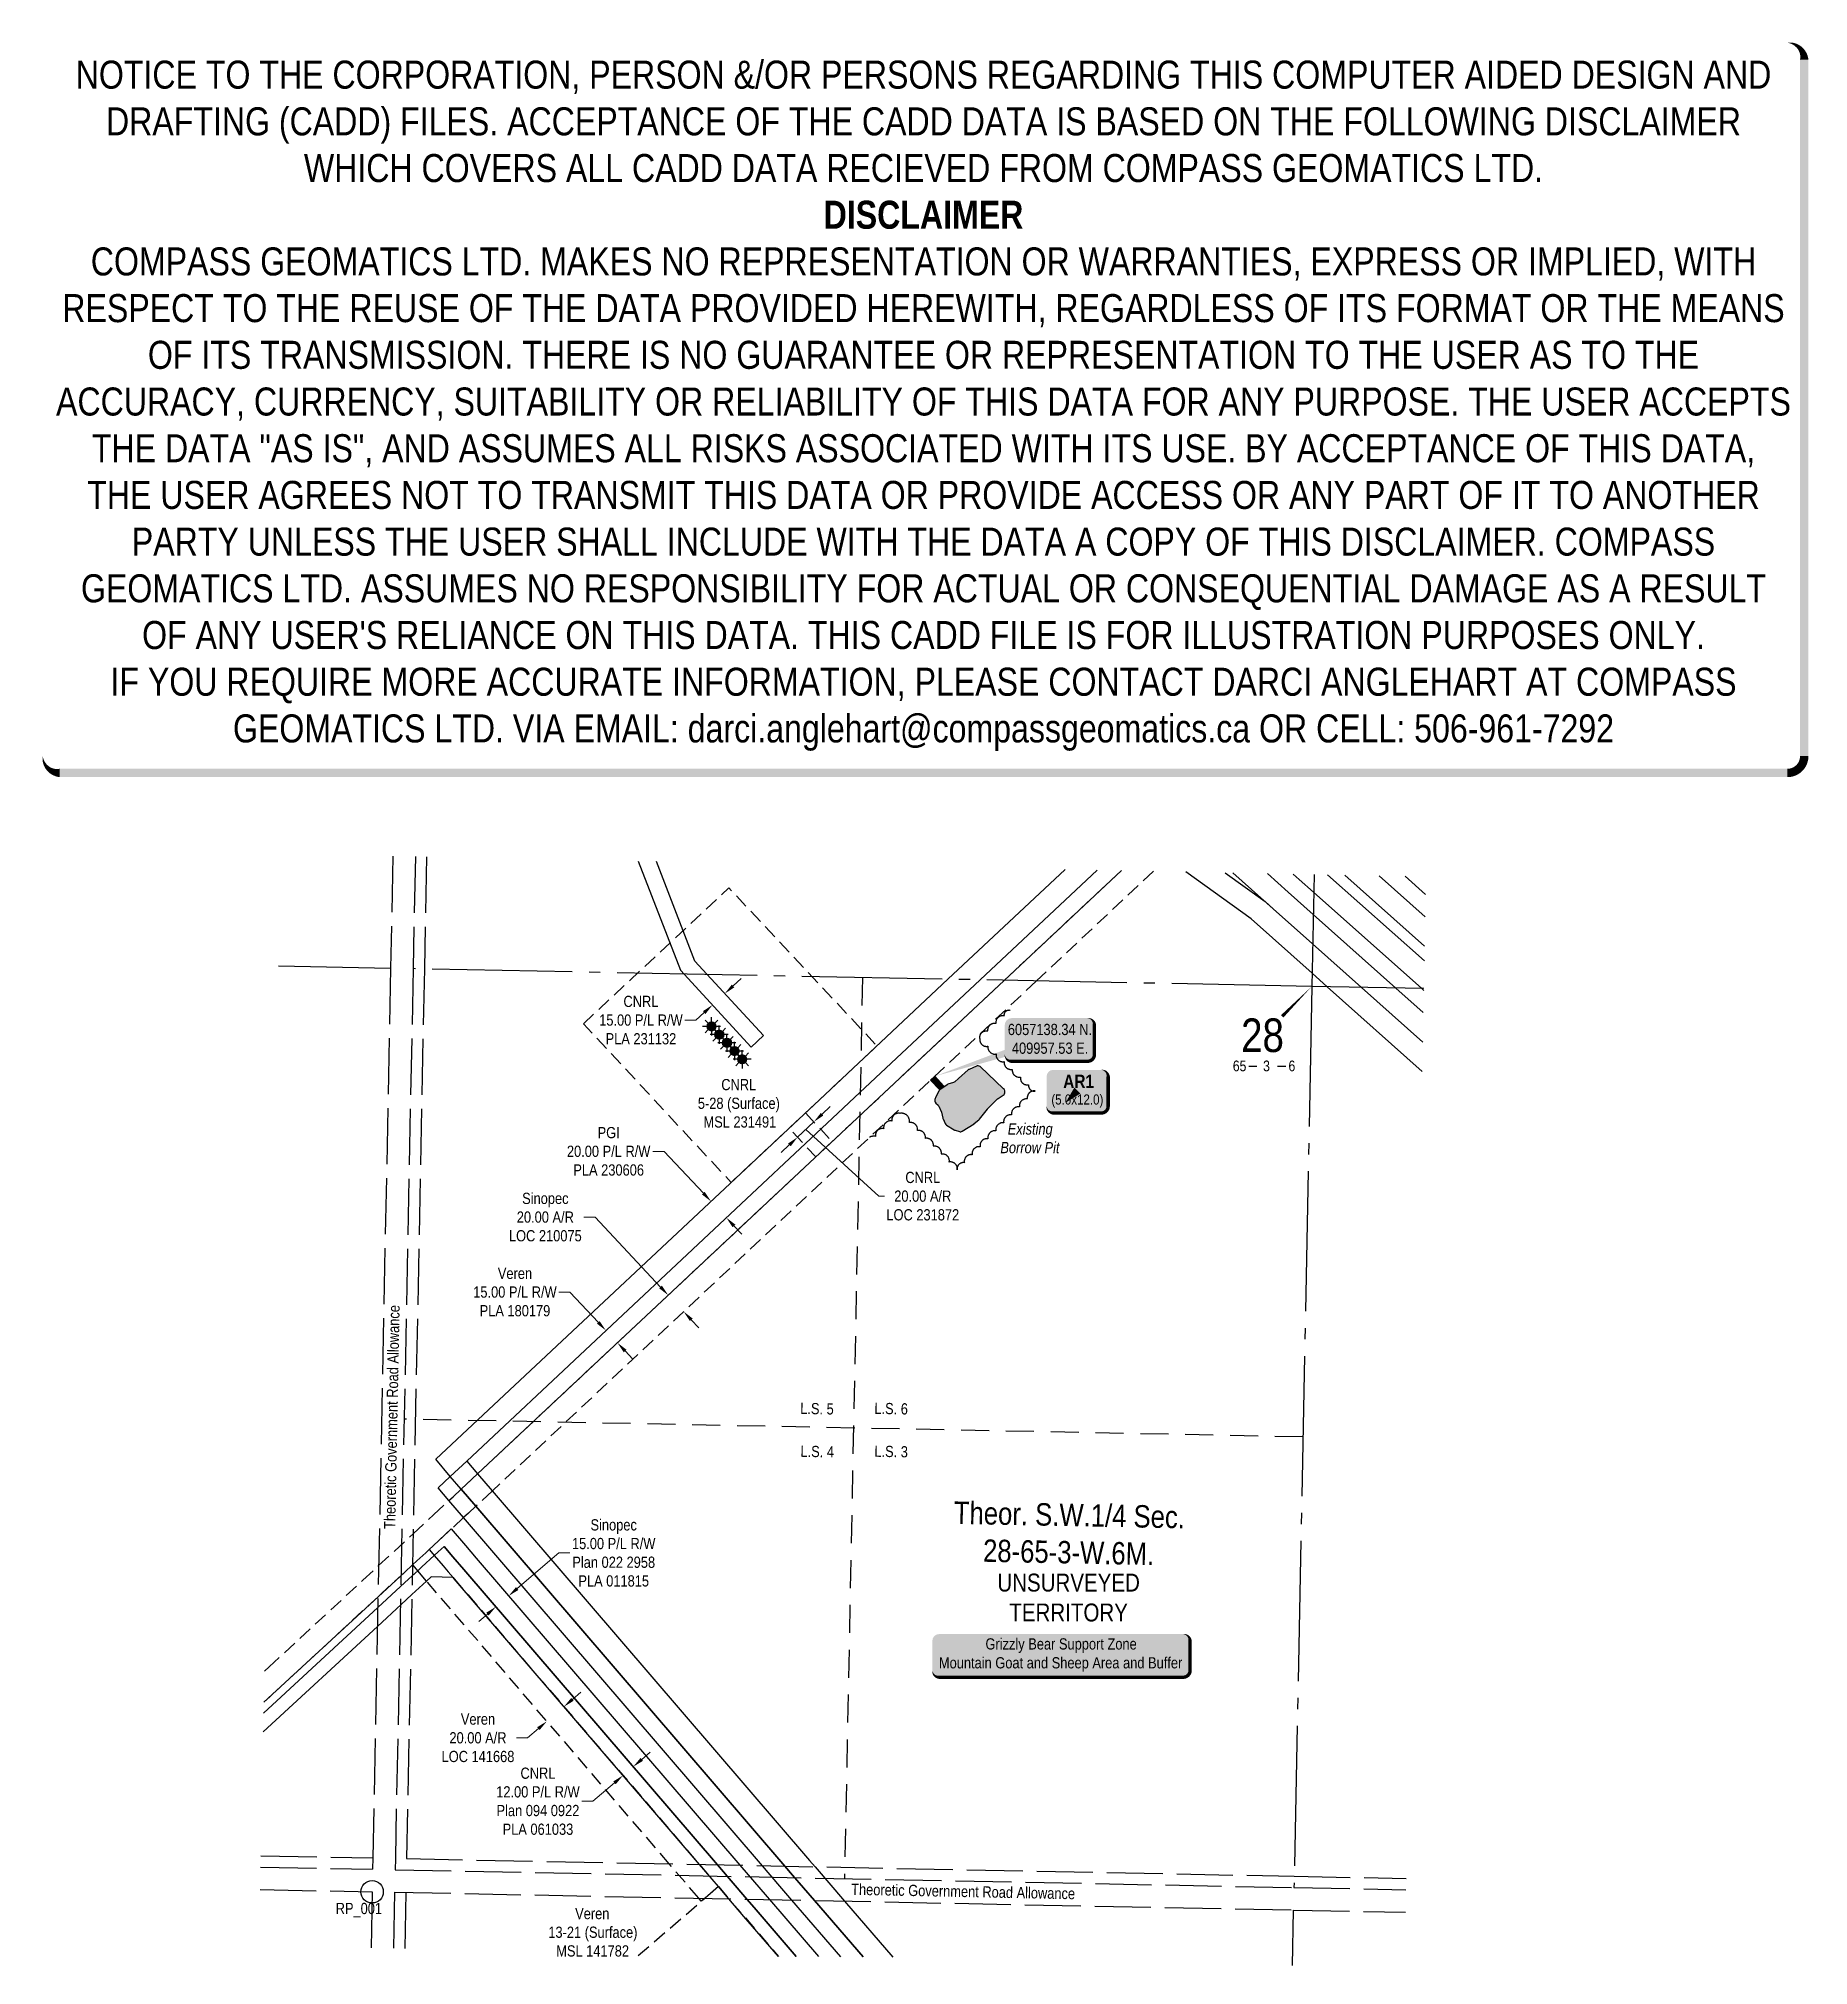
# Model space of a CAD drawing. Extents: x 409158 to 410737, y 6056345 to 6058064.
import ezdxf
from ezdxf.enums import TextEntityAlignment as Align

# ---------------------------------------------------------------- set-up
doc = ezdxf.new("R2010")
doc.units = 0
doc.header["$LTSCALE"] = 5
doc.header["$PDSIZE"] = 0.5
for name, pattern in [('0', [1, 1, 0]), ('foc-ACCESSROAD', [3.75, 2.5, -1.25]), ('foc-LSD', [8, 5, -3]), ('foc-QUARTERLINE', [33, 25, -3, 2, -3]), ('foc-UNSURVEYED', [12.5, 10, -2.5])]:
    doc.linetypes.add(name, pattern=pattern)
doc.layers.get('Defpoints').update_dxf_attribs({"color": 9})
for name, color, linetype in [('10', 1, 'Continuous'), ('35', 37, 'Continuous'), ('9', 3, 'Continuous'), ('AS-WILDLIFE-BLOCK', 131, 'Continuous'), ('C-AR', 13, 'foc-ACCESSROAD'), ('C-RW', 13, 'Continuous'), ('C-SYMBOL', 7, 'Continuous'), ('C-WS', 13, 'foc-ACCESSROAD'), ('DETAIL-T', 7, 'Continuous'), ('F-AR', 190, 'foc-ACCESSROAD'), ('F-RW', 190, 'Continuous'), ('F-WS', 190, 'foc-ACCESSROAD'), ('F-WS-S', 190, 'Continuous'), ('L-QSEC', 8, 'foc-QUARTERLINE'), ('L-ROAD-T', 7, 'Continuous'), ('L-SECLBL', 7, 'Continuous'), ('L-SECTION-LSD', 7, 'foc-LSD'), ('L-UNS-T', 3, 'Continuous'), ('L-USEC', 7, 'foc-UNSURVEYED'), ('oil_and_gas_wells_pt', 7, 'Continuous'), ('P-TEMP-BLOCKS', 250, 'Continuous'), ('P-TEMP-H', 41, 'Continuous'), ('P-TEMP_WORKSPACE', 46, 'Continuous'), ('T-BUSH', 110, '0'), ('T-WATER', 160, 'Continuous'), ('T-WATER-H', 133, 'Continuous')]:
    doc.layers.add(name, color=color, linetype=linetype)
for name, color, linetype, lineweight in [('C-AR-T', 13, 'Continuous', 9), ('C-RW-T', 13, 'Continuous', 9), ('C-WS-T', 13, 'Continuous', 9), ('F-AR-T', 190, 'Continuous', 9), ('F-RW-T', 190, 'Continuous', 9), ('F-WS-T', 190, 'Continuous', 9), ('P-TEMP-T', 46, 'Continuous', 18)]:
    doc.layers.add(name, color=color, linetype=linetype, lineweight=lineweight)
doc.layers.add('DISCLAIMER', color=7, linetype='Continuous', plot=False)
doc.styles.add('100L', font='ARIALN.TTF', dxfattribs={"height": 11})
doc.styles.add('175L', font='ARIALN.TTF', dxfattribs={"height": 20})
doc.styles.add('80', font='ARIALN.TTF', dxfattribs={"height": 10})
doc.styles.add('80CG', font='ARIALN.TTF', dxfattribs={"height": 10})
doc.styles.add('80L', font='ARIALN.TTF', dxfattribs={"height": 10})
doc.styles.add('BOLD', font='ARIALNB.TTF')
doc.styles.add('SIMPLEX', font='ARIALN.TTF')
doc.dimstyles.new('Compass 5 000', dxfattribs={"dimscale": 5, "dimtxt": 9, "dimasz": 2, "dimexe": 0.2, "dimexo": 0.0625, "dimgap": 0.5, "dimtad": 0, "dimtih": 1, "dimtoh": 1, "dimzin": 0, "dimdsep": 46, "dimtxsty": '80CG', "dimcen": 0.1, "dimse1": 1, "dimse2": 1, "dimclrd": 256, "dimclrt": 256, "dimaunit": 1, "dimadec": 4, "dimazin": 0, "dimtfac": 0.06, "dimtofl": 0, "dimtmove": 0, "dimatfit": 1, "dimfxl": 0.2, "dimtolj": 1, "dimtzin": 0, "dimlwd": -1, "dimarcsym": 0})

# ---------------------------------------------------------------- blocks, each defined once
blk = doc.blocks.new('*D420')
at = {"layer": 'C-AR-T', "transparency": 16777216}
for p, q in [((409634.3, 6056582.2), (409641.9, 6056588.7)), ((409603.9, 6056556.2), (409594.3, 6056547.9)), ((409594.3, 6056547.9), (409584.3, 6056547.9))]:
    blk.add_line(p, q, dxfattribs=at)
for points in [[(409633.2, 6056583.5), (409635.4, 6056581), (409626.7, 6056575.7)], [(409602.8, 6056557.4), (409605, 6056554.9), (409611.5, 6056562.7)]]:
    blk.add_solid(points, dxfattribs=at)
at = {"layer": 'Defpoints', "color": 0, "transparency": 16777216}
for p in [(409611.5, 6056562.7), (409645.6, 6056553.7), (409630.4, 6056540.7)]:
    blk.add_point(p, dxfattribs=at)
at = {"layer": 'C-AR-T', "transparency": 16777216, "insert": (409550, 6056547.9), "char_height": 10, "attachment_point": 5, "style": '80CG'}
blk.add_mtext('\\A1;Veren\\P20.00 A/R\\PLOC 141668', dxfattribs=at)
blk = doc.blocks.new('*D421')
at = {"layer": 'Defpoints', "color": 0, "transparency": 16777216}
for p in [(409733.5, 6056928.3), (409660.7, 6056887.6), (409674.4, 6056872.9)]:
    blk.add_point(p, dxfattribs=at)
at = {"layer": 'F-AR-T', "transparency": 16777216}
for p, q in [((409654.5, 6057012.6), (409644.5, 6057012.6)), ((409712.9, 6056950.2), (409654.5, 6057012.6)), ((409740.3, 6056921), (409747.1, 6056913.7))]:
    blk.add_line(p, q, dxfattribs=at)
for points in [[(409714.1, 6056951.4), (409711.7, 6056949.1), (409719.8, 6056942.9)], [(409741.5, 6056922.2), (409739.1, 6056919.9), (409733.5, 6056928.3)]]:
    blk.add_solid(points, dxfattribs=at)
at = {"layer": 'F-AR-T', "transparency": 16777216, "insert": (409610.1, 6057012.6), "char_height": 10, "attachment_point": 5, "style": '80CG'}
blk.add_mtext('\\A1;Sinopec\\P20.00 A/R\\PLOC 210075', dxfattribs=at)
blk = doc.blocks.new('*D422')
at = {"layer": 'Defpoints', "color": 0, "transparency": 16777216}
for p in [(409577.4, 6056674.6), (409573, 6056656.8), (409584.3, 6056666.6)]:
    blk.add_point(p, dxfattribs=at)
at = {"layer": 'F-RW-T', "transparency": 16777216}
for p, q in [((409585, 6056681.1), (409622, 6056712.9)), ((409622, 6056712.9), (409632, 6056712.9)), ((409558.5, 6056658.4), (409550.9, 6056651.8))]:
    blk.add_line(p, q, dxfattribs=at)
for points in [[(409583.9, 6056682.4), (409586.1, 6056679.9), (409577.4, 6056674.6)], [(409557.4, 6056659.6), (409559.5, 6056657.1), (409566, 6056664.9)]]:
    blk.add_solid(points, dxfattribs=at)
at = {"layer": 'F-RW-T', "transparency": 16777216, "insert": (409671.1, 6056712.9), "char_height": 10, "width": 372.499, "attachment_point": 5, "style": '80CG'}
blk.add_mtext('\\A1;Sinopec\\P15.00 P/L R/W\\PPlan 022 2958\\PPLA 011815', dxfattribs=at)
blk = doc.blocks.new('*D423')
at = {"layer": 'Defpoints', "color": 0, "transparency": 16777216}
for p in [(409679.4, 6056514.3), (409686.1, 6056506.5), (409695.2, 6056514.3)]:
    blk.add_point(p, dxfattribs=at)
at = {"layer": 'F-RW-T', "transparency": 16777216}
for p, q in [((409696.1, 6056528.6), (409703.7, 6056535.1)), ((409671.9, 6056507.8), (409652.6, 6056491.3)), ((409652.6, 6056491.3), (409642.6, 6056491.3))]:
    blk.add_line(p, q, dxfattribs=at)
for points in [[(409695, 6056529.9), (409697.2, 6056527.4), (409688.5, 6056522.1)], [(409670.8, 6056509.1), (409672.9, 6056506.5), (409679.4, 6056514.3)]]:
    blk.add_solid(points, dxfattribs=at)
at = {"layer": 'F-RW-T', "transparency": 16777216, "insert": (409603.5, 6056491.3), "char_height": 10, "attachment_point": 5, "style": '80CG'}
blk.add_mtext('\\A1;CNRL\\P12.00 P/L R/W\\PPlan 094 0922\\PPLA 061033', dxfattribs=at)
blk = doc.blocks.new('*D424')
at = {"layer": 'Defpoints', "color": 0, "transparency": 16777216}
for p in [(409776.8, 6057205), (409759.2, 6057201.9), (409765.8, 6057194.8)]:
    blk.add_point(p, dxfattribs=at)
at = {"layer": 'F-RW-T', "transparency": 16777216}
for p, q in [((409777.6, 6057218.9), (409784.9, 6057225.7)), ((409744.5, 6057188.4), (409734.5, 6057188.4)), ((409751.9, 6057195.1), (409744.5, 6057188.4))]:
    blk.add_line(p, q, dxfattribs=at)
for points in [[(409776.5, 6057220.1), (409778.7, 6057217.6), (409770.2, 6057212.1)], [(409750.7, 6057196.4), (409753, 6057193.9), (409759.2, 6057201.9)]]:
    blk.add_solid(points, dxfattribs=at)
at = {"layer": 'F-RW-T', "transparency": 16777216, "insert": (409695.4, 6057188.4), "char_height": 10, "attachment_point": 5, "style": '80CG'}
blk.add_mtext('\\A1;CNRL\\P15.00 P/L R/W\\PPLA 231132', dxfattribs=at)
blk = doc.blocks.new('*U427')
h = blk.add_hatch(color=254)
edge = h.paths.add_edge_path()
edge.add_line((-34, -20), (34, -20))
edge.add_arc((34, -14), 6, 270, 360)
edge.add_line((40, -14), (40, 12.5))
edge.add_arc((34, 12.5), 6, 0, 90)
edge.add_line((34, 18.5), (-34, 18.5))
edge.add_arc((-34, 12.5), 6, 90, 180)
edge.add_line((-40, 12.5), (-40, -14))
edge.add_arc((-34, -14), 6, 180, 270)
at = {"color": 1, "flags": 128}
blk.add_lwpolyline([(-34, -20, 3, 3, 0), (34, -20, 3, 3, 0.414214), (40, -14, 3, 3, 0), (40, 12.5, 3, 0, 0.414214), (34, 18.5, 0, 0, 0), (-34, 18.5, 0, 0, 0.414214), (-40, 12.5, 0, 0, 0), (-40, -14, 0, 3, 0.414214)], format="xyseb", close=True, dxfattribs=at)
blk.add_lwpolyline([(-102.6, -33.4, 0, 10, 0), (0, 0, 5, 5, 0)], format="xyseb", dxfattribs=at)
at = {"color": 1, "style": '80'}
blk.add_attdef('ENTER_TEXT_001', (-36, -5), '', height=10, dxfattribs=at)
blk = doc.blocks.new('*U428')
h = blk.add_hatch(color=191)
edge = h.paths.add_edge_path()
edge.add_line((-21.5, -20), (21.5, -20))
edge.add_arc((21.5, -14), 6, 270, 360)
edge.add_line((27.5, -14), (27.5, 12.5))
edge.add_arc((21.5, 12.5), 6, 0, 90)
edge.add_line((21.5, 18.5), (-21.5, 18.5))
edge.add_arc((-21.5, 12.5), 6, 90, 180)
edge.add_line((-27.5, 12.5), (-27.5, -14))
edge.add_arc((-21.5, -14), 6, 180, 270)
at = {"color": 250, "flags": 128}
blk.add_lwpolyline([(-21.5, -20, 3, 3, 0), (21.5, -20, 3, 3, 0.414214), (27.5, -14, 3, 3, 0), (27.5, 12.5, 3, 0, 0.414214), (21.5, 18.5, 0, 0, 0), (-21.5, 18.5, 0, 0, 0.414214), (-27.5, 12.5, 0, 0, 0), (-27.5, -14, 0, 3, 0.414214)], format="xyseb", close=True, dxfattribs=at)
at = {"flags": 128}
blk.add_lwpolyline([(-10.7, -11, 0, 7.5, 0), (0, 0, 0, 0, 0)], format="xyseb", dxfattribs=at)
at = {"color": 250}
for tag, p, height, style in [('TEMP_AREA_W1_001', (-9.2, 2.2), 12, 'BOLD'), ('ENTER_TEXT_001', (-30.7, -12.5), 9, '80')]:
    blk.add_attdef(tag, p, '', height=height, dxfattribs=dict(at, style=style))
blk = doc.blocks.new('*D436')
at = {"layer": 'Defpoints', "color": 0, "transparency": 16777216}
for p in [(409748.7, 6057018.1), (409757.9, 6057026.7), (409762.4, 6057003.5)]:
    blk.add_point(p, dxfattribs=at)
at = {"layer": 'F-RW-T', "transparency": 16777216}
for p, q in [((409716.1, 6057071.3), (409706.1, 6057071.3)), ((409751.1, 6057034), (409716.1, 6057071.3)), ((409778.4, 6057004.8), (409785.3, 6056997.5))]:
    blk.add_line(p, q, dxfattribs=at)
for points in [[(409752.3, 6057035.1), (409749.9, 6057032.8), (409757.9, 6057026.7)], [(409779.7, 6057005.9), (409777.2, 6057003.6), (409771.6, 6057012.1)]]:
    blk.add_solid(points, dxfattribs=at)
at = {"layer": 'F-RW-T', "transparency": 16777216, "insert": (409666.6, 6057071.3), "char_height": 10, "attachment_point": 5, "style": '80CG'}
blk.add_mtext('\\A1;PGI\\P20.00 P/L R/W\\PPLA 230606', dxfattribs=at)
blk = doc.blocks.new('L-SECLBL')
at = {"layer": '9', "color": 7}
for p, q in [((-5.1, -27.8), (-12.3, -27.8)), ((20.7, -27.8), (13.5, -27.8))]:
    blk.add_line(p, q, dxfattribs=at)
at = {"layer": '10', "color": 2, "style": 'SIMPLEX'}
blk.add_attdef('SEC', text='', height=30, dxfattribs=at).set_placement((0, 0), align=Align.MIDDLE)
at = {"layer": '10', "color": 5, "style": '80L'}
blk.add_attdef('TWP', text='', height=9.5, dxfattribs=at).set_placement((-14.4, -27.4), align=Align.MIDDLE_RIGHT)
blk.add_attdef('RGE', text='', height=9.5, dxfattribs=at).set_placement((3.6, -27.4), align=Align.MIDDLE_CENTER)
blk.add_attdef('MER', text='', height=9.5, dxfattribs=at).set_placement((23.2, -27.4), align=Align.MIDDLE_LEFT)
blk = doc.blocks.new('*D437')
at = {"layer": 'C-RW-T', "transparency": 16777216}
for p, q in [((409632.1, 6056945.7), (409622.1, 6056945.7)), ((409657.4, 6056918.7), (409632.1, 6056945.7)), ((409681.3, 6056893.2), (409688.1, 6056885.9))]:
    blk.add_line(p, q, dxfattribs=at)
for points in [[(409658.6, 6056919.8), (409656.1, 6056917.6), (409664.2, 6056911.4)], [(409682.5, 6056894.3), (409680.1, 6056892), (409674.4, 6056900.5)]]:
    blk.add_solid(points, dxfattribs=at)
at = {"layer": 'Defpoints', "color": 0, "transparency": 16777216}
for p in [(409664.2, 6056911.4), (409654.9, 6056902.7), (409665.1, 6056891.7)]:
    blk.add_point(p, dxfattribs=at)
at = {"layer": 'C-RW-T', "transparency": 16777216, "insert": (409583, 6056945.7), "char_height": 10, "attachment_point": 5, "style": '80CG'}
blk.add_mtext('\\A1;Veren\\P15.00 P/L R/W\\PPLA 180179', dxfattribs=at)
blk = doc.blocks.new('*D440')
at = {"layer": 'Defpoints', "color": 0, "transparency": 16777216}
for p in [(409849.7, 6057097.6), (409852.6, 6057094.5), (409838, 6057080.9)]:
    blk.add_point(p, dxfattribs=at)
at = {"layer": 'F-AR-T', "transparency": 16777216}
for p, q in [((409857, 6057104.4), (409864.3, 6057111.2)), ((409835.1, 6057083.9), (409849.7, 6057097.6)), ((409842.4, 6057090.7), (409907.6, 6057031.3)), ((409827.8, 6057077.1), (409820.5, 6057070.2)), ((409907.6, 6057031.3), (409912.6, 6057031.3))]:
    blk.add_line(p, q, dxfattribs=at)
for points in [[(409855.9, 6057105.6), (409858.1, 6057103.2), (409849.7, 6057097.6)], [(409826.7, 6057078.3), (409829, 6057075.8), (409835.1, 6057083.9)]]:
    blk.add_solid(points, dxfattribs=at)
at = {"layer": 'F-AR-T', "transparency": 16777216, "insert": (409946.9, 6057031.3), "char_height": 10, "attachment_point": 5, "style": '80CG'}
blk.add_mtext('\\A1;CNRL\\P20.00 A/R\\PLOC 231872', dxfattribs=at)
blk = doc.blocks.new('*U445')
h = blk.add_hatch(color=255)
edge = h.paths.add_edge_path()
edge.add_line((-109, -20), (109, -20))
edge.add_arc((109, -14), 6, 270, 360)
edge.add_line((115, -14), (115, 12.5))
edge.add_arc((109, 12.5), 6, 0, 90)
edge.add_line((109, 18.5), (-109, 18.5))
edge.add_arc((-109, 12.5), 6, 90, 180)
edge.add_line((-115, 12.5), (-115, -14))
edge.add_arc((-109, -14), 6, 180, 270)
at = {"color": 131, "flags": 128}
blk.add_lwpolyline([(-109, -20, 3, 3, 0), (109, -20, 3, 3, 0.414214), (115, -14, 3, 3, 0), (115, 12.5, 3, 0, 0.414214), (109, 18.5, 0, 0, 0), (-109, 18.5, 0, 0, 0.414214), (-115, 12.5, 0, 0, 0), (-115, -14, 0, 3, 0.414214)], format="xyseb", close=True, dxfattribs=at)
at = {"color": 131, "style": '80'}
blk.add_attdef('ENTER_TEXT_001', (-36, -5), '', height=10, dxfattribs=at)
blk = doc.blocks.new('GAS')
h = blk.add_hatch(color=255)
h.dxf.hatch_style = 1
edge = h.paths.add_edge_path()
edge.add_arc((0, 0), 0.9, 0, 360)
for p, q in [((-0.81, 0), (-1.62, 0)), ((-0.57, 0.57), (-1.14, 1.14)), ((0, 0.81), (0, 1.62)), ((0.57, 0.57), (1.14, 1.14)), ((1.62, 0), (0.81, 0)), ((-0.57, -0.57), (-1.14, -1.14)), ((0, -0.81), (0, -1.62)), ((1.14, -1.14), (0.57, -0.57))]:
    blk.add_line(p, q)
blk.add_circle((0, 0), 0.8)
blk = doc.blocks.new('Disclaimer_Legal')
at = {"layer": 'DISCLAIMER', "color": 254, "flags": 128}
blk.add_lwpolyline([(-3612.9, -1104.6, 37.5, 37.5, 0), (4096.1, -1104.6, 37.5, 37.5, 0.414214), (4171.1, -1029.6, 37.5, 37.5, 0), (4171.1, 2078.7, 37.5, 0, 0.414214), (4096.1, 2153.7, 0, 0, 0), (-3612.9, 2153.7, 0, 0, 0.414214), (-3687.9, 2078.7, 0, 0, 0), (-3687.9, -1029.6, 0, 37.5, 0.414214)], format="xyseb", close=True, dxfattribs=at)
at = {"layer": 'DISCLAIMER', "color": 254, "insert": (241.6, 533.9), "char_height": 125, "width": 7717.568, "attachment_point": 5, "style": '80'}
blk.add_mtext('NOTICE TO THE CORPORATION, PERSON &/OR PERSONS REGARDING THIS COMPUTER AIDED DESIGN AND DRAFTING (CADD) FILES. ACCEPTANCE OF THE CADD DATA IS BASED ON THE FOLLOWING DISCLAIMER WHICH COVERS ALL CADD DATA RECIEVED FROM COMPASS GEOMATICS LTD.\\P{\\fArial Narrow|b1|i0|c0|p34;DISCLAIMER}\\PCOMPASS GEOMATICS LTD. MAKES NO REPRESENTATION OR WARRANTIES, EXPRESS OR IMPLIED, WITH RESPECT TO THE REUSE OF THE DATA PROVIDED HEREWITH, REGARDLESS OF ITS FORMAT OR THE MEANS OF ITS TRANSMISSION. THERE IS NO GUARANTEE OR REPRESENTATION TO THE USER AS TO THE ACCURACY, CURRENCY, SUITABILITY OR RELIABILITY OF THIS DATA FOR ANY PURPOSE. THE USER ACCEPTS THE DATA "AS IS", AND ASSUMES ALL RISKS ASSOCIATED WITH ITS USE. BY ACCEPTANCE OF THIS DATA, THE USER AGREES NOT TO TRANSMIT THIS DATA OR PROVIDE ACCESS OR ANY PART OF IT TO ANOTHER PARTY UNLESS THE USER SHALL INCLUDE WITH THE DATA A COPY OF THIS DISCLAIMER. COMPASS GEOMATICS LTD. ASSUMES NO RESPONSIBILITY FOR ACTUAL OR CONSEQUENTIAL DAMAGE AS A RESULT OF ANY USER\'S RELIANCE ON THIS DATA. THIS CADD FILE IS FOR ILLUSTRATION PURPOSES ONLY.\\PIF YOU REQUIRE MORE ACCURATE INFORMATION, PLEASE CONTACT DARCI ANGLEHART AT COMPASS GEOMATICS LTD. VIA EMAIL: darci.anglehart@compassgeomatics.ca OR CELL: 506-961-7292', dxfattribs=at)

msp = doc.modelspace()

# ---------------------------------------------------------------- hatches: boundary and pattern name
at = {"layer": 'P-TEMP-H'}
h = msp.add_hatch(color=256, dxfattribs=at)
h.dxf.hatch_style = 1
h.paths.add_polyline_path([(409957.528, 6057138.341), (409965.694, 6057129.629), (409962.048, 6057126.211), (409953.882, 6057134.923)])
at = {"layer": 'T-WATER-H'}
h = msp.add_hatch(color=256, dxfattribs=at)
h.dxf.hatch_style = 1
edge = h.paths.add_edge_path()
edge.add_line((409982.17, 6057089.304), (409992.633, 6057096.007))
edge.add_arc((409991.015, 6057098.532), 2.999, 302.644888, 307.25415)
edge.add_line((409992.831, 6057096.145), (409997.03, 6057099.339))
edge.add_arc((409995.214, 6057101.726), 2.999, 307.25415, 322.466533)
edge.add_line((409997.592, 6057099.899), (410004.523, 6057108.921))
edge.add_arc((410006.901, 6057107.094), 2.999, 135.005631, 142.466533, ccw=False)
edge.add_line((410004.781, 6057109.214), (410013.673, 6057118.108))
edge.add_arc((410015.794, 6057115.988), 2.999, 122.630009, 135.005631, ccw=False)
edge.add_line((410014.177, 6057118.513), (410018.742, 6057121.436))
edge.add_arc((410017.125, 6057123.962), 2.999, 302.630009, 367.132955)
edge.add_line((410020.101, 6057124.334), (410019.968, 6057125.398))
edge.add_arc((410016.992, 6057125.026), 2.999, 7.132955, 46.928429)
edge.add_line((410019.04, 6057127.216), (409997.985, 6057146.899))
edge.add_arc((409995.937, 6057144.709), 2.999, 46.928429, 114.678707)
edge.add_line((409994.685, 6057147.434), (409988.157, 6057144.434))
edge.add_arc((409989.41, 6057141.709), 2.999, 114.678707, 130.898135)
edge.add_line((409987.446, 6057143.976), (409978.77, 6057136.461))
edge.add_arc((409980.733, 6057134.194), 2.999, 130.898135, 133.236841)
edge.add_line((409978.679, 6057136.379), (409975.484, 6057133.375))
edge.add_arc((409973.43, 6057135.559), 2.999, 287.565221, 313.236842, ccw=False)
edge.add_line((409974.335, 6057132.7), (409969.387, 6057131.134))
edge.add_arc((409970.292, 6057128.275), 2.999, 107.565221, 124.717859)
edge.add_line((409968.584, 6057130.74), (409962.048, 6057126.211))
edge.add_arc((409963.756, 6057123.746), 2.999, 124.717859, 153.42974)
edge.add_line((409961.074, 6057125.088), (409958.503, 6057119.947))
edge.add_line((409958.503, 6057119.947), (409957.74, 6057117.483))
edge.add_arc((409960.604, 6057116.596), 2.999, 162.792348, 225.781865)
edge.add_line((409958.513, 6057114.447), (409960.627, 6057112.39))
edge.add_arc((409958.536, 6057110.241), 2.999, 25.264756, 45.781865, ccw=False)
edge.add_line((409961.248, 6057111.521), (409963.383, 6057106.997))
edge.add_arc((409960.671, 6057105.717), 2.999, 12.230986, 25.264756, ccw=False)
edge.add_line((409963.601, 6057106.352), (409964.765, 6057100.983))
edge.add_arc((409967.696, 6057101.619), 2.999, 192.230986, 204.845404)
edge.add_line((409964.975, 6057100.359), (409966.97, 6057096.051))
edge.add_arc((409969.691, 6057097.311), 2.999, 204.845404, 238.206301)
edge.add_line((409968.111, 6057094.762), (409974.96, 6057090.516))
edge.add_arc((409976.54, 6057093.065), 2.999, 238.206301, 252.880704)
edge.add_line((409975.657, 6057090.199), (409979.669, 6057088.963))
edge.add_arc((409980.552, 6057091.829), 2.999, 252.880704, 302.644887)

# ---------------------------------------------------------------- linework, layer by layer
at = {"layer": '35', "color": 3}
msp.add_circle((409455.548, 6056410.539), 9.996, dxfattribs=at)
at = {"layer": 'C-AR'}
msp.add_lwpolyline([(409752.221, 6056404.647), (409749.279, 6056402.119), (409747.016, 6056404.75), (409720.683, 6056435.441), (409504.122, 6056687.849), (409496.211, 6056697.07), (409492.088, 6056701.876), (409491.551, 6056702.382), (409495.327, 6056705.771), (409503.328, 6056713.165), (409506.337, 6056715.944), (409506.608, 6056715.591), (409510.878, 6056710.623), (409518.811, 6056701.369), (409523.333, 6056696.119), (409527.878, 6056690.867), (409528.701, 6056689.927), (409747.584, 6056434.907), (409764.488, 6056415.218), (409753.13, 6056405.436), (409752.221, 6056404.647)], close=True, dxfattribs=at)
at = {"layer": 'C-RW'}
for points in [[(409873.689, 6056352.587), (409830.18, 6056403.101), (409819.387, 6056415.64), (409803.801, 6056433.792), (409537.203, 6056744.438), (409524.126, 6056759.644), (409514.37, 6056771.011), (409525.325, 6056781.275), (409539.931, 6056794.962), (409871.183, 6057105.391), (409886.04, 6057119.315), (409998.099, 6057224.34), (410102.586, 6057322.266)], [(410124.067, 6057321.841), (410019.579, 6057223.916), (409898.412, 6057110.353), (409883.554, 6057096.428), (409549.71, 6056783.571), (409535.103, 6056769.884), (409548.204, 6056754.639), (409823.909, 6056433.394), (409830.76, 6056425.419), (409850.319, 6056402.702), (409893.588, 6056352.466)]]:
    msp.add_lwpolyline(points, dxfattribs=at)
at = {"layer": 'C-WS', "flags": 128}
msp.add_lwpolyline([(409693.048, 6056353.68), (409749.279, 6056402.119), (409752.221, 6056404.647), (409753.13, 6056405.436), (409764.488, 6056415.218), (409773.922, 6056404.217), (409787.346, 6056388.582), (409818.088, 6056352.923)], dxfattribs=at)
at = {"layer": 'F-AR'}
for points in [[(410152.715, 6057321.274), (410048.217, 6057223.35), (409562.807, 6056768.342), (409548.205, 6056754.644), (409541.463, 6056748.452), (409537.207, 6056744.448), (409526.205, 6056734.293), (409509.986, 6056719.315), (409506.346, 6056715.951), (409503.328, 6056713.165), (409495.327, 6056705.771), (409491.549, 6056702.283), (409484.647, 6056695.9), (409460.813, 6056673.854), (409358.952, 6056579.625)], [(409359.507, 6056607.384), (409363.565, 6056611.138), (409447.228, 6056688.536), (409461.368, 6056701.611), (409492.104, 6056730.033), (409510.39, 6056746.942), (409524.126, 6056759.644), (409527.842, 6056763.081), (409535.103, 6056769.884), (409549.71, 6056783.571), (409883.554, 6057096.428), (409898.412, 6057110.353), (410019.579, 6057223.916), (410124.067, 6057321.841)]]:
    msp.add_lwpolyline(points, dxfattribs=at)
at = {"layer": 'F-AR', "flags": 128}
msp.add_lwpolyline([(409866.058, 6057080.034), (409851.472, 6057066.365), (409841.245, 6057077.333), (409827.581, 6057091.971), (409842.173, 6057105.647), (409855.832, 6057091.004), (409866.058, 6057080.034)], close=True, dxfattribs=at)
at = {"layer": 'F-RW'}
for points in [[(409693.044, 6057330.373), (409730.645, 6057232.891), (409793.818, 6057164.424), (409804.837, 6057174.592), (409743.604, 6057240.956), (409709.237, 6057330.053)], [(410392.481, 6057142.604), (410307.726, 6057218.226), (410294.242, 6057230.258), (410239.963, 6057278.688), (410181.605, 6057320.702)], [(410216.655, 6057320.008), (410252.439, 6057294.206), (410259.585, 6057287.829), (410294.761, 6057256.45), (410338.291, 6057217.618), (410393.001, 6057168.816)], [(410393.001, 6057168.816), (410338.292, 6057217.618), (410294.761, 6057256.45), (410259.585, 6057287.829), (410223.679, 6057319.869)], [(410254.396, 6057319.261), (410272.898, 6057302.751), (410295.282, 6057282.783), (410369.017, 6057217.008), (410393.523, 6057195.148)], [(410393.523, 6057195.148), (410369.017, 6057217.008), (410295.282, 6057282.783), (410272.898, 6057302.751), (410254.396, 6057319.261)], [(410277.434, 6057318.805), (410282.883, 6057313.943), (410295.674, 6057302.534), (410392.061, 6057216.55), (410393.914, 6057214.897)], [(410393.914, 6057214.897), (410392.061, 6057216.55), (410295.674, 6057302.534), (410282.883, 6057313.943), (410277.434, 6057318.805)], [(410308.157, 6057318.197), (410394.436, 6057241.233)], [(410394.436, 6057241.233), (410308.157, 6057318.197)], [(410323.512, 6057317.893), (410394.696, 6057254.392)], [(410394.696, 6057254.392), (410323.512, 6057317.893)], [(410354.227, 6057317.285), (410395.218, 6057280.72)], [(410395.609, 6057300.461), (410377.264, 6057316.829)], [(409358.952, 6056579.625), (409460.813, 6056673.854), (409484.647, 6056695.9), (409491.549, 6056702.283), (409495.327, 6056705.771), (409503.328, 6056713.165), (409506.346, 6056715.951), (409509.986, 6056719.315), (409526.205, 6056734.293), (409538.739, 6056719.69), (409548.513, 6056708.283), (409783.772, 6056434.189), (409808.063, 6056405.903), (409810.127, 6056403.499), (409853.874, 6056352.707)], [(409358.758, 6056569.907), (409460.618, 6056664.13), (409480.928, 6056682.92), (409488.003, 6056689.466), (409491.355, 6056692.561), (409496.216, 6056697.062), (409499.869, 6056700.439), (409510.874, 6056710.618), (409514.54, 6056714.008), (409519.736, 6056718.813), (409527.696, 6056709.537), (409537.522, 6056698.09), (409763.665, 6056434.588), (409790.004, 6056403.898), (409796.463, 6056396.38), (409833.977, 6056352.827)], [(409833.977, 6056352.827), (409796.463, 6056396.38), (409790.004, 6056403.898), (409763.664, 6056434.588), (409537.523, 6056698.092), (409527.696, 6056709.538), (409519.736, 6056718.813), (409514.539, 6056714.008), (409510.876, 6056710.62), (409499.867, 6056700.444), (409496.214, 6056697.067), (409491.355, 6056692.561), (409488.005, 6056689.474), (409480.929, 6056682.927), (409460.618, 6056664.13), (409358.758, 6056569.907)], [(409818.085, 6056352.923), (409787.346, 6056388.582), (409773.922, 6056404.217), (409764.488, 6056415.217), (409747.584, 6056434.907), (409528.705, 6056689.939), (409527.861, 6056690.914), (409508.116, 6056691.539), (409504.122, 6056687.849), (409491.019, 6056675.742), (409481.567, 6056667.009), (409460.283, 6056647.343), (409358.424, 6056553.229)]]:
    msp.add_lwpolyline(points, dxfattribs=at)
at = {"layer": 'F-WS', "flags": 128}
msp.add_lwpolyline([(409644.017, 6057185.146), (409773.873, 6057306.418), (409906, 6057165.478), (409775.948, 6057043.587)], close=True, dxfattribs=at)
at = {"layer": 'L-QSEC'}
for p, q in [((410295.989, 6057318.438), (410294.009, 6057218.496)), ((409372.09, 6057236.747), (409472.027, 6057234.771)), ((410294.009, 6057218.496), (409492.131, 6057234.367)), ((410294.009, 6057218.496), (410278.076, 6056414.359)), ((410393.946, 6057216.518), (410294.009, 6057218.496)), ((410276.698, 6056344.781), (410277.678, 6056394.254))]:
    msp.add_line(p, q, dxfattribs=at)
at = {"layer": 'L-SECLBL', "flags": 128}
msp.add_lwpolyline([(410294.009, 6057218.496, 0, 2.999, 0), (410267.549, 6057191.755, 2.999, 2.999, 0)], format="xyseb", dxfattribs=at)
at = {"layer": 'L-SECTION-LSD'}
for p, q in [((409893.093, 6057226.431), (409877.065, 6056422.302)), ((410286.042, 6056816.428), (409484.093, 6056832.308))]:
    msp.add_line(p, q, dxfattribs=at)
at = {"layer": 'L-USEC'}
for p, q in [((409474.026, 6057334.709), (409472.027, 6057234.771)), ((409494.13, 6057334.311), (409492.131, 6057234.369)), ((409504.187, 6057334.112), (409502.188, 6057234.168)), ((409472.027, 6057234.771), (409456.151, 6056440.695)), ((409492.131, 6057234.369), (409476.255, 6056440.293)), ((409502.188, 6057234.168), (409486.312, 6056440.092)), ((409356.013, 6056432.623), (409455.946, 6056430.643)), ((409356.214, 6056442.679), (409456.145, 6056440.7)), ((409455.946, 6056430.643), (409455.95, 6056430.643)), ((409456.151, 6056440.695), (409455.95, 6056430.643)), ((409456.145, 6056440.7), (409456.151, 6056440.7)), ((409476.255, 6056440.293), (409476.054, 6056430.245)), ((409476.054, 6056430.245), (410278.076, 6056414.359)), ((409486.312, 6056440.103), (410278.275, 6056424.415)), ((409355.611, 6056412.518), (409455.548, 6056410.539)), ((410278.076, 6056414.359), (410378.014, 6056412.379)), ((410278.275, 6056424.415), (410378.213, 6056422.436)), ((409455.548, 6056410.539), (409454.44, 6056355.124)), ((409475.652, 6056410.141), (409474.55, 6056355.003)), ((409475.652, 6056410.141), (410277.678, 6056394.254)), ((409485.709, 6056409.942), (409484.61, 6056354.942)), ((410277.678, 6056394.254), (410377.616, 6056392.275))]:
    msp.add_line(p, q, dxfattribs=at)
at = {"layer": 'oil_and_gas_wells_pt'}
for p in [(409758.378, 6057182.829), (409765.265, 6057175.457), (409772.091, 6057168.198), (409778.914, 6057160.827), (409785.737, 6057153.456)]:
    msp.add_point(p, dxfattribs=at)
at = {"layer": 'P-TEMP_WORKSPACE'}
msp.add_lwpolyline([(409957.528, 6057138.341), (409965.694, 6057129.629), (409962.048, 6057126.211), (409953.882, 6057134.923)], close=True, dxfattribs=at)
at = {"layer": 'T-BUSH', "flags": 128}
for points in [[(409997.794, 6057171.975, -0.52056705), (410005.086, 6057178.81, -0.52056705), (410012.379, 6057185.646, -0.52056705), (410019.672, 6057192.482, -0.52056705), (410024.899, 6057197.382, -0.52056705)], [(409997.794, 6057171.975, 0.52056705), (410005.053, 6057165.103, 0.52056705), (410012.312, 6057158.232, 0.52056705), (410019.571, 6057151.36, 0.52056705), (410026.83, 6057144.489, 0.52056705), (410034.09, 6057137.617, 0.52056705), (410041.349, 6057130.746, 0.52056705), (410047.265, 6057125.145, 0.52056705)], [(410047.265, 6057125.145, 0.52056705), (410040.235, 6057118.04, 0.52056705), (410033.204, 6057110.935, 0.52056705), (410026.174, 6057103.829, 0.52056705), (410019.143, 6057096.724, 0.52056705), (410012.113, 6057089.619, 0.52056705), (410005.082, 6057082.513, 0.52056705), (409998.052, 6057075.408, 0.52056705), (409991.021, 6057068.303, 0.52056705), (409983.991, 6057061.197, 0.52056705), (409977.636, 6057054.774, 0.52056705)], [(409926.583, 6057105.224, 0.52056705), (409919.29, 6057098.388, 0.52056705), (409911.998, 6057091.552, 0.52056705), (409904.705, 6057084.716, 0.18665044), (409899.393, 6057083.847, 0.18665044)], [(409977.636, 6057054.774, 0.52056705), (409970.526, 6057061.8, 0.52056705), (409963.416, 6057068.826, 0.52056705), (409956.306, 6057075.852, 0.52056705), (409949.196, 6057082.878, 0.52056705), (409942.086, 6057089.904, 0.52056705), (409934.976, 6057096.929, 0.52056705), (409926.583, 6057105.224, 0.52056705)]]:
    msp.add_lwpolyline(points, format="xyb", dxfattribs=at)
at = {"layer": 'T-WATER', "flags": 128}
msp.add_lwpolyline([(409982.17, 6057089.304), (409992.633, 6057096.007, 0.02011441), (409992.831, 6057096.145), (409997.03, 6057099.339, 0.0664742), (409997.592, 6057099.899), (410004.523, 6057108.921, -0.03256583), (410004.781, 6057109.214), (410013.673, 6057118.108, -0.05405138), (410014.177, 6057118.513), (410018.742, 6057121.436, 0.28912184), (410020.101, 6057124.334), (410019.968, 6057125.398, 0.17540697), (410019.04, 6057127.216), (409997.985, 6057146.899, 0.30453961), (409994.685, 6057147.434), (409988.157, 6057144.434, 0.07088899), (409987.446, 6057143.976), (409978.77, 6057136.461, 0.01020489), (409978.679, 6057136.379), (409975.484, 6057133.375, -0.11248442), (409974.335, 6057132.7), (409969.387, 6057131.134, 0.07498255), (409968.584, 6057130.74), (409962.048, 6057126.211, 0.12593877), (409961.074, 6057125.088), (409958.503, 6057119.947), (409957.74, 6057117.483, 0.28197979), (409958.513, 6057114.447), (409960.627, 6057112.39, -0.0897627), (409961.248, 6057111.521), (409963.383, 6057106.997, -0.05693194), (409963.601, 6057106.352), (409964.765, 6057100.983, 0.05509643), (409964.975, 6057100.359), (409966.97, 6057096.051, 0.14660128), (409968.111, 6057094.762), (409974.96, 6057090.516, 0.0641168), (409975.657, 6057090.199), (409979.669, 6057088.963, 0.22061539)], format="xyb", close=True, dxfattribs=at)

# ---------------------------------------------------------------- block references
at = {"layer": 'AS-WILDLIFE-BLOCK'}
ref = msp.add_blockref('*U445', (410070.397, 6056622.018), dxfattribs=at)
ref.add_attrib('ENTER_TEXT_001', 'Grizzly Bear Support Zone', (410002.832, 6056626.739), dxfattribs={"layer": '0', "color": 131, "height": 10, "style": '80'})
ref.add_attrib('ENTER_TEXT_002', 'Mountain Goat and Sheep Area and Buffer', (409961.294, 6056609.895), dxfattribs={"layer": '0', "color": 131, "height": 10, "style": '80'})
at = {"layer": 'DETAIL-T'}
ref = msp.add_blockref('*U427', (410060.054, 6057171.687), dxfattribs=dict(at, xscale=0.999566, yscale=0.999566, zscale=0.999566))
ref.add_attrib('ENTER_TEXT_001', '6057138.34 N.', (410022.775, 6057175.104), dxfattribs={"layer": '0', "color": 1, "height": 9.99566, "style": '80'})
ref.add_attrib('ENTER_TEXT_002', '409957.53 E.', (410026.413, 6057158.404), dxfattribs={"layer": '0', "color": 1, "height": 9.99566, "style": '80'})
at = {"layer": 'F-WS-S', "color": 2}
for name, p, xscale, yscale, zscale in [('Disclaimer_Legal', (409899.21, 6057629.93), 0.2, 0.2, 0.2), ('GAS', (409758.378, 6057182.829), 4.999999999999999, 4.999999999999999, 4.999999999999999), ('GAS', (409765.265, 6057175.457), 4.999999999999999, 4.999999999999999, 4.999999999999999), ('GAS', (409772.091, 6057168.198), 4.999999999999999, 4.999999999999999, 4.999999999999999), ('GAS', (409778.914, 6057160.827), 4.999999999999999, 4.999999999999999, 4.999999999999999), ('GAS', (409785.737, 6057153.456), 4.999999999999999, 4.999999999999999, 4.999999999999999)]:
    msp.add_blockref(name, p, dxfattribs=dict(at, xscale=xscale, yscale=yscale, zscale=zscale))
at = {"layer": 'L-SECLBL', "xscale": 0.999566, "yscale": 0.999566, "zscale": 0.999566}
msp.add_blockref('L-SECLBL', (410250.027, 6057174.957), dxfattribs=at).add_auto_attribs({'SEC': '28', 'TWP': '65', 'RGE': '3', 'MER': '6'})
at = {"layer": 'P-TEMP-BLOCKS'}
ref = msp.add_blockref('*U428', (410084.827, 6057125.557), dxfattribs=dict(at, xscale=0.999566, yscale=0.999566, zscale=0.999566))
ref.add_attrib('TEMP_AREA_W1_001', 'AR1', (410072.206, 6057127.8), dxfattribs={"layer": '0', "color": 250, "height": 11.9948, "style": 'BOLD'})
ref.add_attrib('ENTER_TEXT_001', '(5.0x12.0)', (410061.628, 6057113.092), dxfattribs={"layer": '0', "color": 250, "height": 8.9961, "style": '80'})

# ---------------------------------------------------------------- texts
at = {"layer": '35', "color": 3, "style": '80'}
msp.add_attdef('RP_001', (409423.023, 6056390.66), 'RP', height=9.9957, dxfattribs=at)
at = {"layer": 'C-SYMBOL', "color": 3, "insert": (410077.914, 6056756.863), "char_height": 19.99132, "width": 234.69975, "attachment_point": 2, "rotation": 358.866119, "style": '175L'}
msp.add_mtext('Theor. S.W.1/4 Sec. 28-65-3-W.6M.', dxfattribs=at)
at = {"layer": 'C-WS-T', "insert": (409612.084, 6056396.091), "char_height": 9.99566, "attachment_point": 1, "style": '80L'}
msp.add_mtext_dynamic_manual_height_columns('\\pi24.63344;Veren\\P\\pi0.66363;13-21 (Surface)\\P\\pi7.74105;MSL 141782', width=78.96067, gutter_width=49.978, heights=[0], dxfattribs=at)
at = {"layer": 'F-WS-T', "insert": (409745.911, 6057135.881), "char_height": 9.99564, "attachment_point": 1, "style": '80L'}
msp.add_mtext_dynamic_manual_height_columns('\\pi21.20378;CNRL\\P\\pi0.27839;5-28 (Surface)\\P\\pi5.31371;MSL 231491', width=72.59221, gutter_width=49.978, heights=[0], dxfattribs=at)
at = {"layer": 'L-ROAD-T', "style": '80L'}
for rotation, p in [(88.854587, (409473.161, 6056834.232)), (358.865237, (409982.889, 6056410.845))]:
    msp.add_text('Theoretic Government Road Allowance', height=9.99566, rotation=rotation, dxfattribs=at).set_placement(p, align=Align.MIDDLE_CENTER)
at = {"layer": 'L-UNS-T', "color": 3, "insert": (410077.024, 6056673.021), "char_height": 15.99306, "attachment_point": 5, "style": '80L'}
msp.add_mtext_dynamic_manual_height_columns('UNSURVEYED TERRITORY', width=126.35889, gutter_width=47.479, heights=[0], dxfattribs=at)
at = {"layer": 'P-TEMP-T', "insert": (410015.822, 6057096.335), "char_height": 9.99044, "attachment_point": 1, "style": '80L'}
msp.add_mtext_dynamic_manual_height_columns('\\pi6.91242;{\\fArial Narrow|b0|i1|c0|p34;Existing \\P\\pi0.29869;Borrow Pit}', width=53.3232, gutter_width=49.978, heights=[0], dxfattribs=at)

# ---------------------------------------------------------------- dimensions: what is measured, and where the dimension line sits
at = {"layer": 'C-AR-T'}
dim = msp.add_linear_dim(base=(409611.521, 6056562.672), p1=(409645.602, 6056553.734), p2=(409630.389, 6056540.681), angle=220.629027, text='Veren\\P20.00 A/R\\PLOC 141668', dimstyle='Compass 5 000', dxfattribs=at)
dim.commit()
dim.dimension.update_dxf_attribs({"geometry": '*D420', "text_midpoint": (409549.953, 6056547.868), "dimtype": 161})
at = {"layer": 'C-RW-T'}
dim = msp.add_linear_dim(base=(409664.188, 6056911.408), p1=(409665.137, 6056891.742), p2=(409654.881, 6056902.686), angle=133.141309, text='Veren\\P15.00 P/L R/W\\PPLA 180179', dimstyle='Compass 5 000', dxfattribs=at)
dim.commit()
dim.dimension.update_dxf_attribs({"geometry": '*D437', "text_midpoint": (409582.966, 6056945.7), "dimtype": 161})
at = {"layer": 'F-AR-T'}
dim = msp.add_linear_dim(base=(409849.705, 6057097.572), p1=(409837.967, 6057080.862), p2=(409852.554, 6057094.532), angle=43.141219, text='CNRL\\P20.00 A/R\\PLOC 231872', dimstyle='Compass 5 000', override={"dimtmove": 1}, dxfattribs=at)
dim.commit()
dim.dimension.update_dxf_attribs({"geometry": '*D440', "text_midpoint": (409915.085, 6057031.269), "dimtype": 161})
dim = msp.add_linear_dim(base=(409733.463, 6056928.309), p1=(409660.681, 6056887.565), p2=(409674.392, 6056872.938), angle=313.148425, text='Sinopec\\P20.00 A/R\\PLOC 210075', dimstyle='Compass 5 000', dxfattribs=at)
dim.commit()
dim.dimension.update_dxf_attribs({"geometry": '*D421', "text_midpoint": (409610.146, 6057012.568), "dimtype": 161})
at = {"layer": 'F-RW-T'}
for base, p1, p2, angle, text, picture, middle in [((409759.217, 6057201.925), (409776.795, 6057204.984), (409765.775, 6057194.817), 222.697461, 'CNRL\\P15.00 P/L R/W\\PPLA 231132', '*D424', (409695.432, 6057188.362)), ((409757.916, 6057026.687), (409762.426, 6057003.472), (409748.734, 6057018.082), 133.142037, 'PGI\\P20.00 P/L R/W\\PPLA 230606', '*D436', (409666.606, 6057071.259)), ((409577.406, 6056674.621), (409572.955, 6056656.806), (409584.322, 6056666.563), 40.639941, 'Sinopec\\P15.00 P/L R/W\\PPlan 022 2958\\PPLA 011815', '*D422', (409671.05, 6056712.866)), ((409679.441, 6056514.305), (409695.223, 6056514.337), (409686.12, 6056506.524), 220.637478, 'CNRL\\P12.00 P/L R/W\\PPlan 094 0922\\PPLA 061033', '*D423', (409603.548, 6056491.298))]:
    dim = msp.add_linear_dim(base=base, p1=p1, p2=p2, angle=angle, text=text, dimstyle='Compass 5 000', dxfattribs=at)
    dim.commit()
    dim.dimension.update_dxf_attribs({"geometry": picture, "text_midpoint": middle, "dimtype": 161})

# ---------------------------------------------------------------- next in the draw order: texts
at = {"layer": 'L-SECTION-LSD', "attachment_point": 1, "rotation": 358.865602, "style": '100L', "bg_fill": 3, "box_fill_scale": 1.5, "bg_fill_color": 256, "bg_fill_transparency": 0}
for s, width, insert, char_height in [('\\pi1.75781;L.S. 5', 30.38795, (409835.89, 6056847.032), 9.99566), ('L.S. 6', 30.4699, (409903.82, 6056847.032), 9.9957), ('\\pi1.98514;L.S. 4', 30.52664, (409835.89, 6056808.763), 9.99566), ('L.S. 3', 30.36273, (409903.82, 6056808.763), 9.9957)]:
    msp.add_mtext_dynamic_manual_height_columns(s, width=width, gutter_width=54.976, heights=[0], dxfattribs=dict(at, insert=insert, char_height=char_height))

# ---------------------------------------------------------------- next in the draw order: linework, layer by layer
at = {"layer": 'F-RW'}
for points in [[(409893.588, 6056352.466), (409850.319, 6056402.702), (409830.76, 6056425.419), (409823.909, 6056433.394), (409548.204, 6056754.639), (409535.104, 6056769.886), (409525.326, 6056781.278), (409512.277, 6056796.485), (409854.672, 6057117.363), (409869.529, 6057131.288), (409969.395, 6057224.908), (410073.906, 6057322.834)], [(410102.587, 6057322.266), (409998.099, 6057224.34), (409886.04, 6057119.316), (409871.183, 6057105.391), (409539.931, 6056794.964), (409549.71, 6056783.571), (409562.804, 6056768.334), (409845.923, 6056438.455), (409850.73, 6056432.862), (409877.171, 6056402.17), (409920.119, 6056352.306)]]:
    msp.add_lwpolyline(points, dxfattribs=at)

doc.saveas('drawing.dxf')
